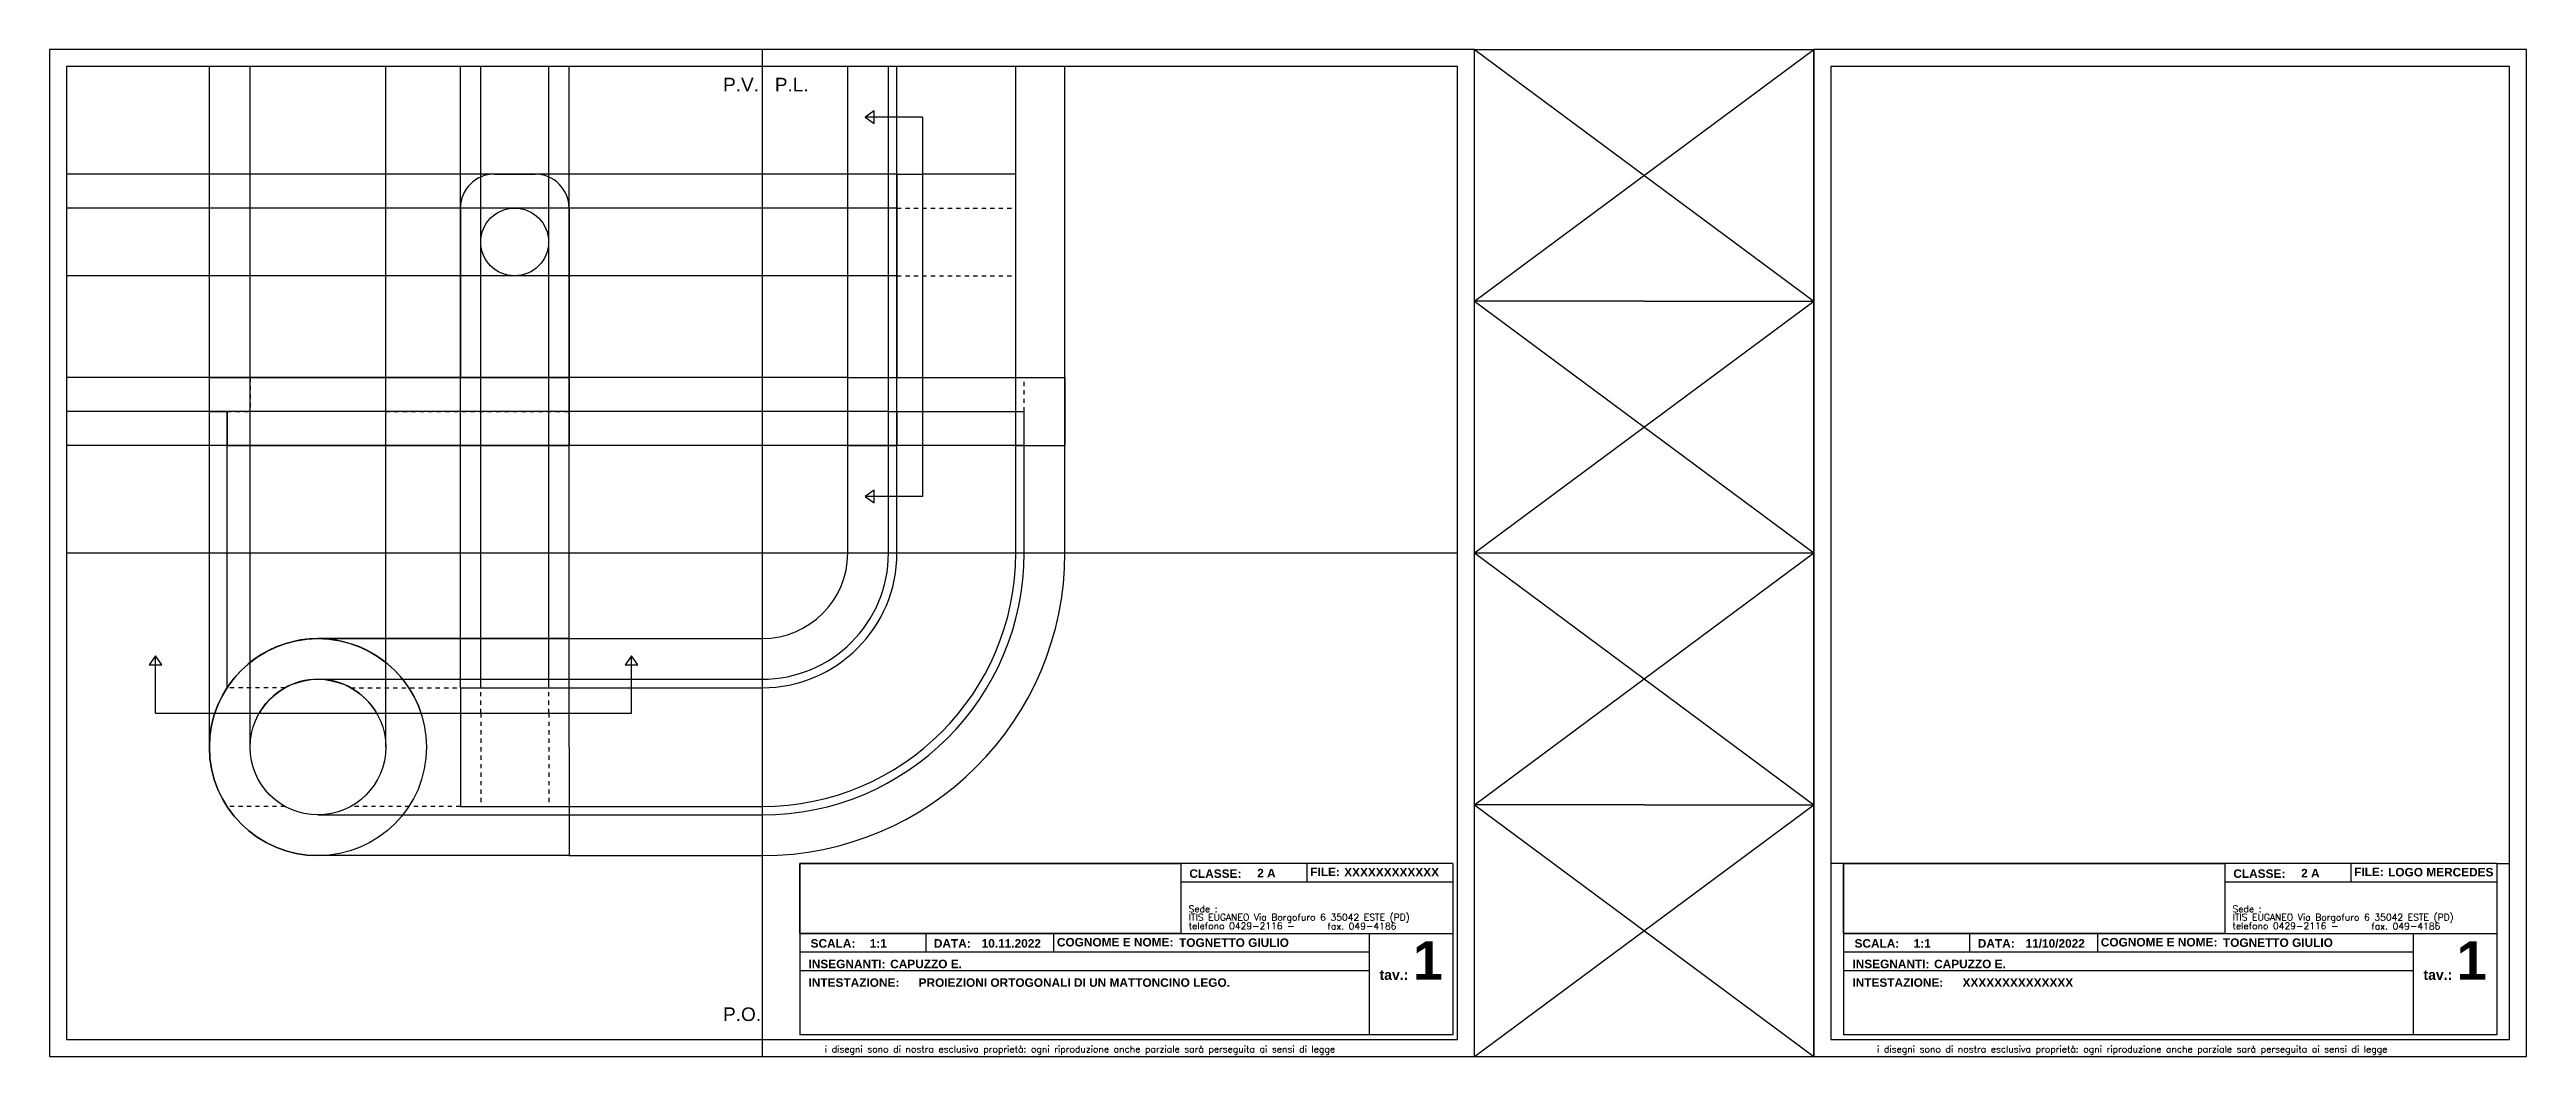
# Model space of a CAD drawing. Extents: x -213 to 517, y -383 to -86.
import ezdxf

# ---------------------------------------------------------------- set-up
doc = ezdxf.new("R2010")
doc.units = 0
doc.linetypes.add('JIS_02_1.2', pattern=[2.5, 1.25, -1.25])
doc.layers.get('0').update_dxf_attribs({"color": 255, "linetype": 'CONTINUOUS'})
for name, color, linetype in [('Assi', 2, 'CONTINUOUS'), ('linea 2 COST', 255, 'CONTINUOUS'), ('Linea di Taglio', 60, 'CONTINUOUS'), ('testo', 2, 'CONTINUOUS')]:
    doc.layers.add(name, color=color, linetype=linetype)
for name, color, linetype, transparency in [('Linea Costruzione', 255, 'CONTINUOUS', 0.53), ('linea proiezione', 7, 'CONTINUOUS', 0.83), ('linea tratt 2', 255, 'JIS_02_1.2', 0.83), ('linea tratteggio', 255, 'JIS_02_1.2', 0.25)]:
    doc.layers.add(name, color=color, linetype=linetype, transparency=transparency)
doc.styles.add('QUOTE', font='arial.ttf')
doc.styles.add('ROMANS', font='ROMANS.SHX', dxfattribs={"width": 0.65, "height": 8})
doc.styles.add('SANSSERIFBOLD', font='sasb____.pfb', dxfattribs={"height": 3})
picture_1 = doc.add_image_def('image1.jpg', size_in_pixel=(2000, 368))

msp = doc.modelspace()

# ---------------------------------------------------------------- linework, layer by layer
for p, q in [((-2.64, -85.76), (-2.64, -90.76)), ((207.36, -85.76), (307.36, -85.76)), ((207.36, -85.76), (307.36, -160.01)), ((207.36, -160.01), (307.36, -85.76)), ((307.36, -382.76), (307.36, -85.76)), ((257.36, -160.01), (207.36, -160.01)), ((207.36, -160.01), (307.36, -234.26)), ((207.36, -234.26), (307.36, -160.01)), ((257.36, -160.01), (307.36, -160.01)), ((207.36, -234.26), (307.36, -234.26)), ((207.36, -234.26), (307.36, -308.51)), ((207.36, -308.51), (307.36, -234.26)), ((257.36, -308.51), (207.36, -308.51)), ((207.36, -382.76), (307.36, -308.51)), ((207.36, -308.51), (307.36, -382.76)), ((257.36, -308.51), (307.36, -308.51)), ((8.44, -325.84), (8.44, -376.37)), ((200.95, -325.84), (8.44, -325.84)), ((120.79, -325.84), (120.79, -346.52)), ((157.94, -325.84), (157.94, -331.34)), ((200.95, -325.84), (200.95, -376.37)), ((316.1, -325.84), (316.1, -376.37)), ((508.62, -325.84), (316.1, -325.84)), ((428.45, -325.84), (428.45, -346.52)), ((465.61, -325.84), (465.61, -331.34)), ((508.62, -325.84), (508.62, -376.37)), ((200.95, -331.34), (120.79, -331.34)), ((508.62, -331.34), (428.45, -331.34)), ((8.44, -346.52), (200.95, -346.52)), ((45.6, -346.52), (45.6, -352.01)), ((83.29, -346.52), (83.29, -352.01)), ((176.27, -346.52), (176.27, -376.37)), ((316.1, -346.52), (508.62, -346.52)), ((353.26, -346.52), (353.26, -352.01)), ((390.96, -346.52), (390.96, -352.01)), ((483.94, -346.52), (483.94, -376.37)), ((176.27, -352.01), (8.44, -352.01)), ((176.27, -357.5), (8.44, -357.5)), ((483.94, -352.01), (316.1, -352.01)), ((483.94, -357.5), (316.1, -357.5)), ((-2.64, -377.76), (-2.64, -382.76)), ((200.95, -376.37), (8.44, -376.37)), ((508.62, -376.37), (316.1, -376.37)), ((207.36, -382.76), (307.36, -382.76))]:
    msp.add_line(p, q)
at = {"color": 1}
for p, q in [((200.95, -376.37), (200.95, -376.37)), ((508.62, -376.37), (508.62, -376.37))]:
    msp.add_line(p, q, dxfattribs=at)
for points in [[(-212.64, -382.76), (207.36, -382.76), (207.36, -85.76), (-212.64, -85.76)], [(307.36, -382.76), (517.36, -382.76), (517.36, -85.76), (307.36, -85.76)], [(-207.64, -377.76), (202.36, -377.76), (202.36, -90.76), (-207.64, -90.76)], [(312.36, -377.76), (512.36, -377.76), (512.36, -90.76), (312.36, -90.76)]]:
    msp.add_lwpolyline(points, close=True)
at = {"layer": 'Assi'}
for p, q in [((-2.64, -90.76), (-2.64, -377.76)), ((-207.64, -234.26), (202.36, -234.26))]:
    msp.add_line(p, q, dxfattribs=at)
at = {"layer": 'linea 2 COST'}
for p, q in [((-69.53, -122.51), (-81.53, -122.51)), ((37.11, -122.51), (44.61, -122.51)), ((37.11, -122.51), (37.11, -182.51)), ((-91.53, -132.51), (-91.53, -182.51)), ((-59.53, -182.51), (-59.53, -132.51)), ((-165.53, -182.51), (-59.53, -182.51)), ((-165.53, -192.51), (-165.53, -182.51)), ((-59.53, -182.51), (-59.53, -202.51)), ((22.61, -182.51), (44.61, -182.51)), ((22.61, -202.51), (22.61, -182.51)), ((-160.33, -192.51), (-165.53, -192.51)), ((-160.33, -202.51), (-160.33, -192.51)), ((34.61, -192.51), (44.61, -192.51)), ((37.11, -192.51), (37.11, -202.51)), ((-59.53, -202.51), (-160.33, -202.51)), ((37.11, -202.51), (22.61, -202.51)), ((-59.53, -259.51), (-133.53, -259.51)), ((-59.53, -281.51), (-59.53, -259.51))]:
    msp.add_line(p, q, dxfattribs=at)
msp.add_circle((-75.56, -142.51), 10, dxfattribs=at)
for centre, radius, start, end in [((-81.53, -132.51), 10, 90, 180), ((-69.53, -132.51), 10, 0, 90), ((-81.53, -132.51), 10, 246.42182, 246.48768), ((-69.53, -132.51), 10, 293.22315, 293.57818), ((-133.53, -291.51), 32, 18.20996, 161.79004), ((-133.53, -291.51), 20, 30, 150)]:
    msp.add_arc(centre, radius, start, end, dxfattribs=at)
at = {"layer": 'Linea Costruzione'}
for p, q in [((-81.53, -122.51), (-69.53, -122.51)), ((37.11, -182.51), (37.11, -122.51)), ((37.11, -122.51), (44.61, -122.51)), ((72.11, -122.51), (44.61, -122.51)), ((72.11, -182.51), (72.11, -122.51)), ((-91.53, -182.51), (-91.53, -132.51)), ((-59.53, -132.51), (-59.53, -182.51)), ((-91.53, -182.51), (-165.53, -182.51)), ((-165.53, -192.51), (-165.53, -182.51)), ((-91.53, -182.51), (-59.53, -182.51)), ((-59.53, -182.51), (-59.53, -202.51)), ((22.61, -202.51), (22.61, -182.51)), ((22.61, -182.51), (86.61, -182.51)), ((86.61, -182.51), (86.61, -202.51)), ((-165.53, -192.51), (-160.33, -192.51)), ((-160.33, -192.51), (-160.33, -202.51)), ((34.61, -192.51), (74.61, -192.51)), ((37.11, -202.51), (37.11, -192.51)), ((72.11, -202.51), (72.11, -192.51)), ((-160.33, -202.51), (-59.53, -202.51)), ((22.61, -202.51), (34.61, -202.51)), ((34.61, -202.51), (37.11, -202.51)), ((72.11, -202.51), (74.61, -202.51)), ((74.61, -202.51), (86.61, -202.51)), ((-133.53, -259.51), (-59.53, -259.51)), ((-59.53, -291.51), (-59.53, -259.51)), ((-91.53, -274.01), (-59.53, -274.01)), ((-91.53, -274.01), (-91.53, -309.01)), ((-59.53, -291.51), (-59.53, -323.51)), ((-91.53, -309.01), (-59.53, -309.01)), ((-59.53, -323.51), (-133.53, -323.51))]:
    msp.add_line(p, q, dxfattribs=at)
for centre, radius in [((-75.56, -142.51), 10), ((-133.53, -291.51), 32), ((-133.53, -291.51), 20)]:
    msp.add_circle(centre, radius, dxfattribs=at)
for centre, radius, start, end in [((-81.53, -132.51), 10, 90, 180), ((-69.53, -132.51), 10, 0, 90), ((-133.53, -291.51), 32, 90, 270)]:
    msp.add_arc(centre, radius, start, end, dxfattribs=at)
at = {"layer": 'Linea di Taglio'}
for p, q in [((30.36, -103.84), (27.7, -105.7)), ((44.61, -105.7), (27.7, -105.7)), ((27.7, -105.7), (30.36, -107.57)), ((30.36, -105.7), (30.36, -103.84)), ((30.36, -107.57), (30.36, -105.7)), ((44.61, -105.7), (44.61, -217.62)), ((30.36, -215.75), (27.7, -217.62)), ((44.61, -217.62), (27.7, -217.62)), ((27.7, -217.62), (30.36, -219.48)), ((30.36, -217.62), (30.36, -215.75)), ((30.36, -219.48), (30.36, -217.62)), ((-181.41, -264.6), (-183.28, -267.26)), ((-183.28, -267.26), (-181.41, -267.26)), ((-181.41, -281.51), (-181.41, -264.6)), ((-179.55, -267.26), (-181.41, -264.6)), ((-181.41, -267.26), (-179.55, -267.26)), ((-41.16, -264.6), (-43.03, -267.26)), ((-43.03, -267.26), (-41.16, -267.26)), ((-41.16, -281.51), (-41.16, -264.6)), ((-39.3, -267.26), (-41.16, -264.6)), ((-41.16, -267.26), (-39.3, -267.26)), ((-181.41, -281.51), (-41.16, -281.51))]:
    msp.add_line(p, q, dxfattribs=at)
at = {"layer": 'linea proiezione'}
for p, q in [((-165.53, -234.26), (-165.53, -90.76)), ((-153.53, -234.26), (-153.53, -90.76)), ((-113.53, -234.26), (-113.53, -90.76)), ((-91.53, -234.26), (-91.53, -90.76)), ((-85.53, -234.26), (-85.53, -90.76)), ((-65.53, -234.26), (-65.53, -90.76)), ((-59.53, -234.26), (-59.53, -90.76)), ((22.61, -234.26), (22.61, -90.76)), ((34.61, -234.26), (34.61, -90.76)), ((37.11, -234.26), (37.11, -90.76)), ((72.11, -234.26), (72.11, -90.76)), ((86.61, -234.26), (86.61, -90.76)), ((37.11, -122.51), (-207.64, -122.51)), ((37.11, -132.51), (-207.64, -132.51)), ((37.11, -152.51), (-207.64, -152.51)), ((22.61, -182.51), (-207.64, -182.51)), ((34.61, -192.51), (-207.64, -192.51)), ((-160.33, -274.01), (-160.33, -192.51)), ((74.61, -234.26), (74.61, -192.51)), ((74.61, -202.51), (-207.64, -202.51)), ((-165.53, -291.51), (-165.53, -234.26)), ((-153.53, -291.51), (-153.53, -234.26)), ((-113.53, -291.51), (-113.53, -234.26)), ((-91.53, -274.01), (-91.53, -234.26)), ((-85.53, -274.01), (-85.53, -234.26)), ((-65.53, -274.01), (-65.53, -234.26)), ((-59.53, -259.51), (-59.53, -234.26)), ((-59.53, -259.51), (-2.64, -259.51)), ((-133.53, -271.51), (-2.64, -271.51)), ((-59.53, -274.01), (-2.64, -274.01)), ((-133.53, -311.51), (-2.64, -311.51)), ((-59.53, -309.01), (-2.64, -309.01)), ((-59.53, -323.51), (-2.64, -323.51)), ((316.1, -325.84), (312.36, -325.84)), ((508.62, -325.84), (512.36, -325.84))]:
    msp.add_line(p, q, dxfattribs=at)
for radius, end in [(25.25, 360), (74.75, 0), (77.25, 0), (89.25, 0), (39.75, 360), (37.25, 360)]:
    msp.add_arc((-2.64, -234.26), radius, 270, end, dxfattribs=at)
at = {"layer": 'linea tratt 2'}
for p, q in [((44.61, -132.51), (72.11, -132.51)), ((44.61, -152.51), (72.11, -152.51)), ((74.61, -192.51), (74.61, -182.51)), ((-85.53, -281.51), (-85.53, -309.01)), ((-65.53, -281.51), (-65.53, -309.01)), ((-143.22, -309.01), (-160.33, -309.01)), ((-91.53, -309.01), (-123.85, -309.01))]:
    msp.add_line(p, q, dxfattribs=at)
at = {"layer": 'linea tratteggio'}
for p, q in [((37.11, -132.51), (44.61, -132.51)), ((37.11, -152.51), (44.61, -152.51)), ((-153.53, -182.51), (-153.53, -192.51)), ((-113.53, -202.51), (-113.53, -182.51)), ((34.61, -192.51), (34.61, -182.51)), ((-160.33, -192.51), (-153.53, -192.51)), ((-113.53, -192.51), (-59.53, -192.51)), ((-143.22, -274.01), (-160.33, -274.01)), ((-123.85, -274.01), (-91.53, -274.01)), ((-85.53, -281.51), (-85.53, -274.01)), ((-65.53, -281.51), (-65.53, -274.01))]:
    msp.add_line(p, q, dxfattribs=at)

# ---------------------------------------------------------------- texts
at = {"layer": 'testo'}
for s, height, style, p in [('CLASSE:', 2.5, 'SANSSERIFBOLD', (123.3, -330.07)), ('2 A', 2.5, 'SANSSERIFBOLD', (143.29, -329.92)), ('FILE:', 2.5, 'SANSSERIFBOLD', (158.92, -329.57)), ('XXXXXXXXXXXX', 2.5, 'SANSSERIFBOLD', (168.92, -329.65)), ('CLASSE:', 2.5, 'SANSSERIFBOLD', (430.97, -330.07)), ('2 A', 2.5, 'SANSSERIFBOLD', (450.96, -329.92)), ('FILE:', 2.5, 'SANSSERIFBOLD', (466.58, -329.57)), ('LOGO MERCEDES', 2.5, 'SANSSERIFBOLD', (476.59, -329.65)), ('Sede : ', 1.974, 'ROMANS', (123.08, -340.23)), ('ITIS EUGANEO Via Borgofuro 6 35042 ESTE (PD)', 1.9745, 'ROMANS', (123.08, -342.69)), ('Sede : ', 1.974, 'ROMANS', (430.74, -340.23)), ('ITIS EUGANEO Via Borgofuro 6 35042 ESTE (PD)', 1.9745, 'ROMANS', (430.74, -342.69)), ('SCALA:', 2.5, 'SANSSERIFBOLD', (11.66, -350.65)), ('1:1', 2.5, 'SANSSERIFBOLD', (29.09, -350.65)), ('DATA:', 2.5, 'SANSSERIFBOLD', (47.99, -350.65)), ('10.11.2022', 2.5, 'SANSSERIFBOLD', (62.07, -350.65)), ('COGNOME E NOME:', 2.5, 'SANSSERIFBOLD', (84.25, -350.3)), ('TOGNETTO GIULIO', 2.5, 'SANSSERIFBOLD', (120.25, -350.44)), ('telefono 0429-2116 -  ', 1.9745, 'ROMANS', (123.08, -345.23)), ('fax. 049-4186', 1.9745, 'ROMANS', (163.99, -345.31)), ('1', 11.37, 'SANSSERIFBOLD', (189.15, -360.13)), ('SCALA:', 2.5, 'SANSSERIFBOLD', (319.33, -350.65)), ('1:1', 2.5, 'SANSSERIFBOLD', (336.76, -350.65)), ('DATA:', 2.5, 'SANSSERIFBOLD', (355.66, -350.65)), ('11/10/2022', 2.5, 'SANSSERIFBOLD', (369.73, -350.65)), ('COGNOME E NOME:', 2.5, 'SANSSERIFBOLD', (391.92, -350.3)), ('TOGNETTO GIULIO', 2.5, 'SANSSERIFBOLD', (427.91, -350.44)), ('telefono 0429-2116 -  ', 1.9745, 'ROMANS', (430.74, -345.23)), ('fax. 049-4186', 1.9745, 'ROMANS', (471.66, -345.31)), ('1', 11.37, 'SANSSERIFBOLD', (496.82, -360.13)), ('INSEGNANTI: ', 2.5, 'SANSSERIFBOLD', (11.05, -356.72)), ('CAPUZZO E.', 2.5, 'SANSSERIFBOLD', (35.12, -356.72)), ('tav.:', 2.962, 'SANSSERIFBOLD', (179.33, -360.15)), ('INSEGNANTI: ', 2.5, 'SANSSERIFBOLD', (318.71, -356.72)), ('CAPUZZO E.', 2.5, 'SANSSERIFBOLD', (342.78, -356.72)), ('tav.:', 2.962, 'SANSSERIFBOLD', (486.99, -360.15)), ('INTESTAZIONE: ', 2.5, 'SANSSERIFBOLD', (11.05, -362.21)), ('PROIEZIONI ORTOGONALI DI UN MATTONCINO LEGO.', 2.5, 'SANSSERIFBOLD', (43.5, -362.21)), ('INTESTAZIONE: ', 2.5, 'SANSSERIFBOLD', (318.71, -362.21)), ('XXXXXXXXXXXXXX', 2.5, 'SANSSERIFBOLD', (351.16, -362.21)), ('i disegni sono di nostra esclusiva proprietà: ogni riproduzione anche parziale sarà perseguita ai sensi di legge', 1.9745, 'ROMANS', (15.85, -381.58)), ('i disegni sono di nostra esclusiva proprietà: ogni riproduzione anche parziale sarà perseguita ai sensi di legge', 1.9745, 'ROMANS', (325.99, -381.58))]:
    msp.add_text(s, height=height, dxfattribs=dict(at, style=style)).set_placement(p)
at = {"layer": 'testo', "char_height": 4, "attachment_point": 1, "style": 'QUOTE'}
for s, insert in [('P.V.', (-14.12, -94.11)), ('P.L.', (1.13, -94.11)), ('P.O.', (-14.12, -368.29))]:
    msp.add_mtext_dynamic_manual_height_columns(s, width=52.4837, gutter_width=12.5, heights=[0], dxfattribs=dict(at, insert=insert))

# ---------------------------------------------------------------- pictures from other files: only their frames are drawn
image = msp.add_image(picture_1, insert=(8.44, -346.52), size_in_units=(112.35, 20.67))
image.dxf.flags = 7
image = msp.add_image(picture_1, insert=(316.1, -346.52), size_in_units=(112.35, 20.67))
image.dxf.flags = 7

doc.saveas('drawing.dxf')
